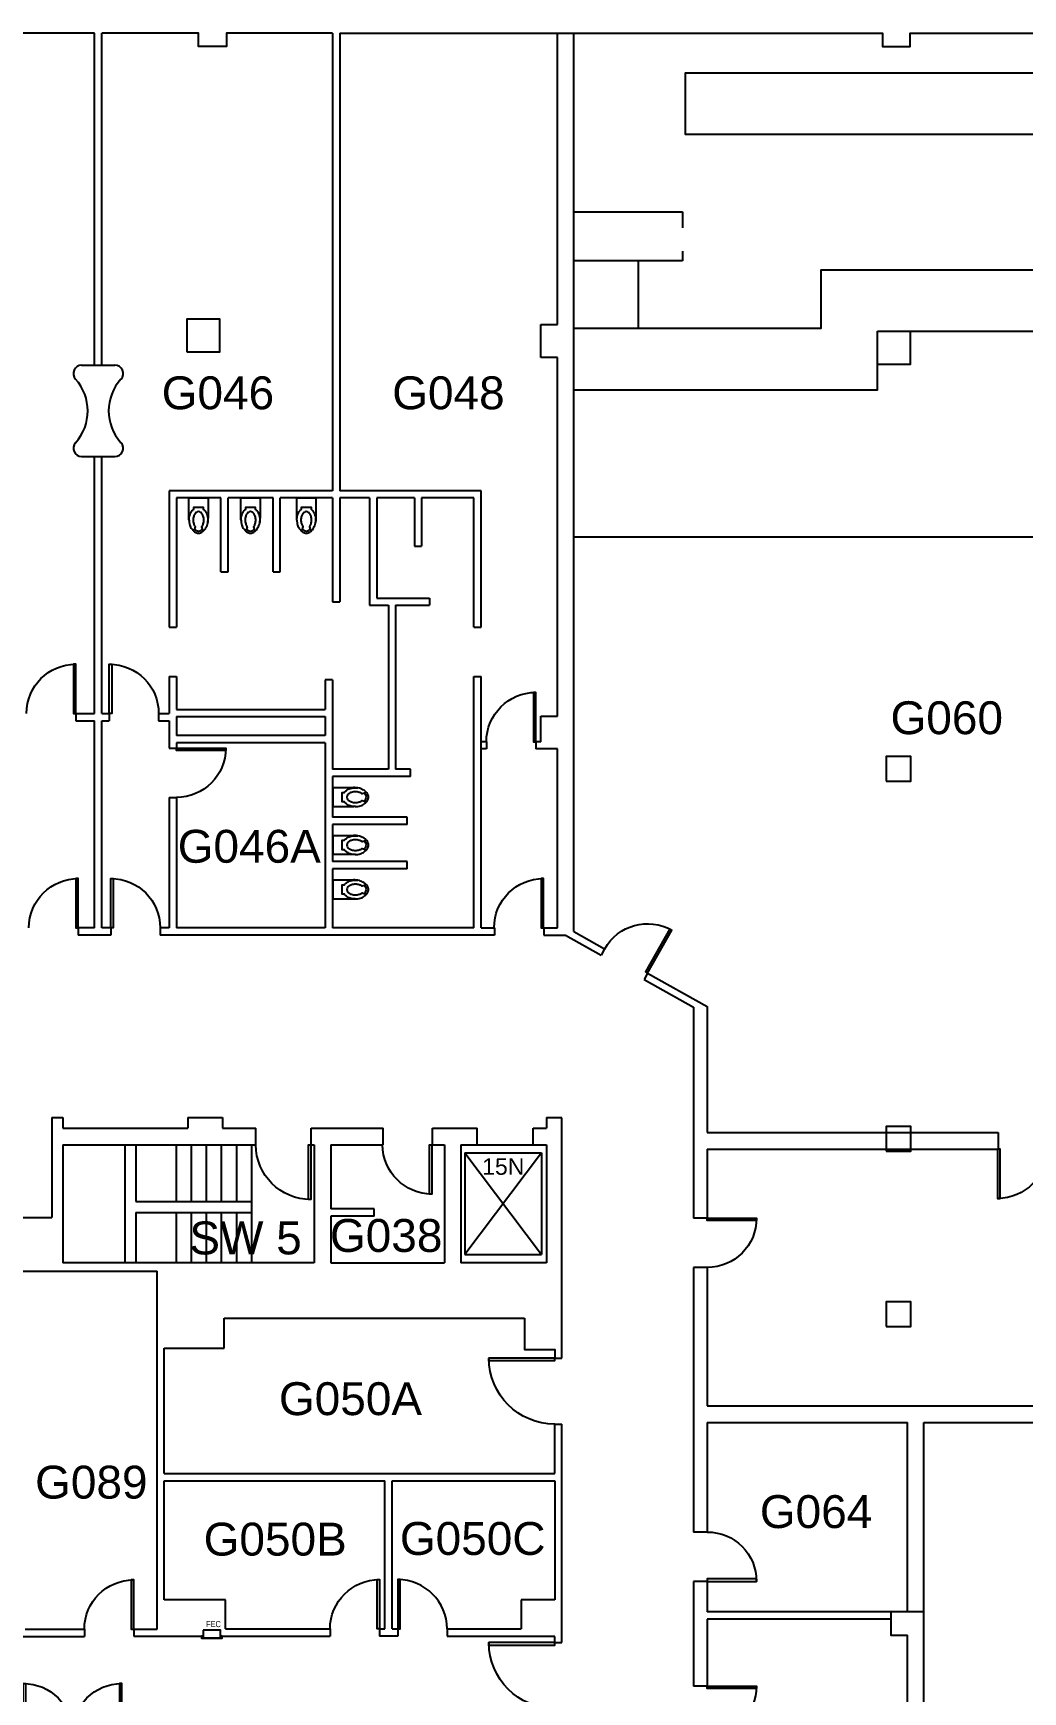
# Model space of a CAD drawing. Header units: inches. Extents: x -115 to 5677, y -261 to 4726.
# Drawn here: x 2818 to 3540, y 2773 to 3983 of the extents above; entities that cross this region are included whole.
import ezdxf

# ---------------------------------------------------------------- set-up
doc = ezdxf.new("R2010")
doc.units = ezdxf.units.IN
doc.header["$LTSCALE"] = 96
doc.header["$MEASUREMENT"] = 0
doc.layers.get('0').update_dxf_attribs({"linetype": 'CONTINUOUS'})
for name, color, linetype in [('A-ANNO-ROOM', 4, 'CONTINUOUS'), ('A-ANNO-TEXT', 4, 'CONTINUOUS'), ('A-DOOR', 2, 'CONTINUOUS'), ('A-FLOR-EVTR', 1, 'CONTINUOUS'), ('A-FLOR-PFIX', 2, 'CONTINUOUS'), ('A-FLOR-STRS', 2, 'CONTINUOUS'), ('A-WALL-FULL', 6, 'CONTINUOUS')]:
    doc.layers.add(name, color=color, linetype=linetype)
doc.styles.add('ARIAL', font='arial.ttf')
doc.styles.add('PE_Notes', font='ARIALN.TTF')

# ---------------------------------------------------------------- blocks, each defined once
blk = doc.blocks.new('WC')
for p, q in [((-3.603083, -23.831759), (-3.603083, -23.831759)), ((-2.504894, -21.068753), (-2.504894, -21.068753))]:
    blk.add_line(p, q)
for points in [[(-6.93083, -16.399601, -0.022673), (-7, -14.875), (-7, 0), (-3.020761, 0), (0, 0), (3.020761, 0), (7, 0), (7, -14.875)], [(-6.937926, -16.211212, -0.074934), (-6.387938, -12.562014, -0.085426), (-4.920528, -9.670474, -0.066386), (-3.550098, -8.264603), (-3.550098, -6.711212), (3.449902, -6.711212), (3.449902, -8.264603, -0.066386), (4.820333, -9.670474, -0.085426), (6.287743, -12.562014, -0.111314), (6.709134, -17.991061)], [(3.991504, -23.722377, -0.562484), (3.158962, -23.529526), (2.424162, -21.300368, -0.238976), (2.492058, -20.853364, 0.08035), (3.421006, -18.976205, 0.074934), (3.837731, -16.211212, 0.074934), (3.421006, -13.446218, 0.085426), (2.414145, -11.462194, 0.066386), (1.597345, -10.624271, 0.330534), (-1.69754, -10.624271, 0.066386), (-2.51434, -11.462194, 0.085426), (-3.521201, -13.446218, 0.074934), (-3.937926, -16.211212, 0.074934), (-3.521201, -18.976205, 0.08035), (-2.592253, -20.853364, -0.238976), (-2.524357, -21.300368), (-3.250575, -23.503493, -0.549653), (-4.069149, -23.710095)], [(-4.023967, -23.748064, 0.06085), (-2.498761, -25.015482, 0.143932), (0, -25.75)], [(-2.976493, -22.67201, 0.063273), (-1.687041, -23.754089, 0.143932), (0, -24.25)], [(0, -25.75, 0.143932), (2.498761, -25.015482, 0.107177), (4.949747, -22.564786, 0.077997), (6.431696, -19.212481, 0.065232), (7, -14.875)], [(0, -24.25, 0.143932), (1.687041, -23.754089, 0.059203), (2.902316, -22.750942)]]:
    blk.add_lwpolyline(points, format="xyb")
for centre, radius, start, end in [((5.443363, -16.211212), 12.38129, 180, 197.141641), ((2.746106, -17.043143), 9.558648, 197.141641, 216.672481), ((1.035634, -18.316811), 7.426057, 216.672481, 226.574161)]:
    blk.add_arc(centre, radius, start, end)
blk = doc.blocks.new('*U19')
for p, q in [((0, 0), (0, 0)), ((-36, 0), (-36, 0))]:
    blk.add_line(p, q)
blk.add_lwpolyline([(0, 0), (0, 36), (-1.75, 36), (-1.75, 0)], close=True)
blk.add_arc((0, 0), 36, 90, 180)
blk = doc.blocks.new('*U22')
for p, q in [((0, 0), (0, 0)), ((36, 0), (36, 0))]:
    blk.add_line(p, q)
blk.add_lwpolyline([(0, 0), (0, 36), (1.75, 36), (1.75, 0)], close=True)
blk.add_arc((0, 0), 36, 0, 90)
blk = doc.blocks.new('*U43')
for p, q in [((0, 0), (0, 0)), ((36, 0), (36, 0))]:
    blk.add_line(p, q)
blk.add_lwpolyline([(0, 0), (0, 36), (1.75, 36), (1.75, 0)], close=True)
blk.add_arc((0, 0), 36, 0, 90)
blk = doc.blocks.new('*U14')
for p, q in [((0, 0), (0, 0)), ((-36, 0), (-36, 0))]:
    blk.add_line(p, q)
blk.add_lwpolyline([(0, 0), (0, -36), (-1.75, -36), (-1.75, 0)], close=True)
blk.add_arc((0, 0), 36, 180, 270)
blk = doc.blocks.new('*U20')
for p, q in [((0, 0), (0, 0)), ((36, 0), (36, 0))]:
    blk.add_line(p, q)
blk.add_lwpolyline([(0, 0), (0, -36), (1.75, -36), (1.75, 0)], close=True)
blk.add_arc((0, 0), 36, 270, 0)
blk = doc.blocks.new('*U15')
for p, q in [((0, 0), (0, 0)), ((-36, 0), (-36, 0))]:
    blk.add_line(p, q)
blk.add_lwpolyline([(0, 0), (0, -36), (-1.75, -36), (-1.75, 0)], close=True)
blk.add_arc((0, 0), 36, 180, 270)
blk = doc.blocks.new('*U54')
for p, q in [((0, 0), (0, 0)), ((-48, 0), (-48, 0))]:
    blk.add_line(p, q)
blk.add_lwpolyline([(0, 0), (0, -48), (-1.75, -48), (-1.75, 0)], close=True)
blk.add_arc((0, 0), 48, 180, 270)
blk = doc.blocks.new('*U38')
for p, q in [((0, 0), (0, 0)), ((-36, 0), (-36, 0))]:
    blk.add_line(p, q)
blk.add_lwpolyline([(0, 0), (0, 36), (-1.75, 36), (-1.75, 0)], close=True)
blk.add_arc((0, 0), 36, 90, 180)
blk = doc.blocks.new('*U55')
for p, q in [((0, 0), (0, 0)), ((-40, 0), (-40, 0))]:
    blk.add_line(p, q)
blk.add_lwpolyline([(0, 0), (0, 40), (-1.75, 40), (-1.75, 0)], close=True)
blk.add_arc((0, 0), 40, 90, 180)
blk = doc.blocks.new('fire-valvecab')
blk.add_lwpolyline([(-8.5, 1.75), (-0.25, 1.75), (-0.25, 20.25), (-8.5, 20.25)], close=True)
blk.add_lwpolyline([(-2, 1.75), (-2, 0), (0, 0), (0, 22), (-2, 22), (-2, 20.25)])
blk = doc.blocks.new('*U16')
for p, q in [((0, 0), (0, 0)), ((-48, 0), (-48, 0))]:
    blk.add_line(p, q)
blk.add_lwpolyline([(0, 0), (0, -48), (-1.75, -48), (-1.75, 0)], close=True)
blk.add_arc((0, 0), 48, 180, 270)

msp = doc.modelspace()

# ---------------------------------------------------------------- linework, layer by layer
at = {"layer": 'A-DOOR'}
for points in [[(3070.6, 2818.9), (3068.9, 2818.9), (3068.9, 2854.9), (3070.6, 2854.9)], [(3083.9, 2818.9), (3085.6, 2818.9), (3085.6, 2854.9), (3083.9, 2854.9)]]:
    msp.add_lwpolyline(points, close=True, dxfattribs=at)
at = {"layer": 'A-DOOR', "extrusion": (0, 0, -1)}
msp.add_arc((-3070.6, 2818.9), 36, 0, 90, dxfattribs=at)
at = {"layer": 'A-DOOR'}
msp.add_arc((3083.9, 2818.9), 36, 0, 90, dxfattribs=at)
at = {"layer": 'A-FLOR-EVTR'}
for p, q in [((3132.9, 3166.2), (3188.9, 3166.2)), ((3132.9, 3166.2), (3132.9, 3092)), ((3188.9, 3166.2), (3132.9, 3092)), ((3132.9, 3166.2), (3188.9, 3092)), ((3188.9, 3166.2), (3188.9, 3092)), ((3132.9, 3092), (3188.9, 3092))]:
    msp.add_line(p, q, dxfattribs=at)
at = {"layer": 'A-FLOR-STRS'}
for p, q in [((2922.5, 3130.8), (2922.5, 3172.2)), ((2933.5, 3130.8), (2933.5, 3172.2)), ((2944.5, 3130.8), (2944.5, 3172.2)), ((2955.5, 3130.8), (2955.5, 3172.2)), ((2966.5, 3130.8), (2966.5, 3172.2)), ((2977.5, 3130.8), (2977.5, 3172.2)), ((2922.5, 3086), (2922.5, 3122.9)), ((2933.5, 3086), (2933.5, 3122.9)), ((2944.5, 3086), (2944.5, 3122.9)), ((2955.5, 3086), (2955.5, 3122.9)), ((2966.5, 3086), (2966.5, 3122.9)), ((2977.5, 3086), (2977.5, 3122.9))]:
    msp.add_line(p, q, dxfattribs=at)
at = {"layer": 'A-WALL-FULL'}
for p, q in [((2862.9, 3741), (2862.9, 3983.4)), ((2868.2, 3741), (2868.2, 3983.4)), ((3036.4, 3983.4), (3036.4, 3649.5)), ((3041.6, 3983.4), (3041.6, 3649.5)), ((3200.4, 3770.7), (3200.4, 3983.4)), ((3212.4, 3327.8), (3212.4, 3983.4)), ((3212.4, 3853.1), (3291.7, 3853.1)), ((3291.7, 3853.1), (3291.7, 3841.4)), ((3291.7, 3817.3), (3212.4, 3817.3)), ((3259.3, 3817.3), (3259.3, 3767.8)), ((3291.7, 3824.2), (3291.7, 3817.3)), ((3188.4, 3746.7), (3188.4, 3770.7)), ((3188.4, 3770.7), (3200.4, 3770.7)), ((3433.9, 3765.9), (3604.9, 3765.9)), ((2853.4, 3741), (2877.7, 3741)), ((3200.4, 3746.7), (3188.4, 3746.7)), ((3200.4, 3485), (3200.4, 3746.7)), ((2853.4, 3674.4), (2877.7, 3674.4)), ((2862.9, 3486.9), (2862.9, 3674.4)), ((2868.2, 3486.9), (2868.2, 3674.4)), ((3036.4, 3649.5), (2917.3, 3649.5)), ((2917.3, 3649.5), (2917.3, 3549.8)), ((2955, 3644.3), (2922.5, 3644.3)), ((2922.5, 3644.3), (2922.5, 3549.8)), ((2955, 3590.2), (2955, 3644.3)), ((2993, 3644.3), (2960.2, 3644.3)), ((2960.2, 3590.2), (2960.2, 3644.3)), ((2993, 3590.2), (2993, 3644.3)), ((3036.4, 3644.3), (2998.3, 3644.3)), ((2998.3, 3590.2), (2998.3, 3644.3)), ((3036.4, 3644.3), (3036.4, 3568.5)), ((3144.7, 3649.5), (3041.6, 3649.5)), ((3063.4, 3644.3), (3041.6, 3644.3)), ((3041.6, 3644.3), (3041.6, 3568.5)), ((3063.4, 3644.3), (3063.4, 3565.9)), ((3096.1, 3644.3), (3068.7, 3644.3)), ((3068.7, 3644.3), (3068.7, 3571.1)), ((3096.1, 3644.3), (3096.1, 3608.9)), ((3101.3, 3644.3), (3101.3, 3608.9)), ((3139.4, 3644.3), (3101.3, 3644.3)), ((3139.4, 3549.8), (3139.4, 3644.3)), ((3144.7, 3549.8), (3144.7, 3649.5)), ((3096.1, 3608.9), (3101.3, 3608.9)), ((2955, 3590.2), (2960.2, 3590.2)), ((2993, 3590.2), (2998.3, 3590.2)), ((3068.7, 3571.1), (3107, 3571.1)), ((3107, 3571.1), (3107, 3565.9)), ((3036.4, 3568.5), (3041.6, 3568.5)), ((3063.4, 3565.9), (3077.1, 3565.9)), ((3077.1, 3565.9), (3077.1, 3446.2)), ((3082.3, 3565.9), (3107, 3565.9)), ((3082.3, 3565.9), (3082.3, 3446.2)), ((2917.3, 3549.8), (2922.5, 3549.8)), ((3139.4, 3549.8), (3144.7, 3549.8)), ((2917.3, 3513.8), (2922.5, 3513.8)), ((2917.3, 3513.8), (2917.3, 3486.9)), ((2922.5, 3513.8), (2922.5, 3489.8)), ((3036.3, 3511.5), (3031, 3511.5)), ((3031, 3511.5), (3031, 3489.8)), ((3036.3, 3511.5), (3036.3, 3446.2)), ((3139.4, 3330.5), (3139.4, 3513.8)), ((3139.4, 3513.8), (3144.7, 3513.8)), ((3144.7, 3330.5), (3144.7, 3513.8)), ((2849.2, 3486.9), (2849.2, 3481.6)), ((2849.2, 3486.9), (2862.9, 3486.9)), ((2868.2, 3486.9), (2873.6, 3486.9)), ((2873.6, 3486.9), (2873.6, 3481.6)), ((2909.6, 3486.9), (2917.3, 3486.9)), ((2909.6, 3486.9), (2909.6, 3481.6)), ((2922.5, 3489.8), (3031, 3489.8)), ((2849.2, 3481.6), (2862.9, 3481.6)), ((2862.9, 3330.5), (2862.9, 3481.6)), ((2868.2, 3481.6), (2873.6, 3481.6)), ((2868.2, 3330.5), (2868.2, 3481.6)), ((2909.6, 3481.6), (2917.3, 3481.6)), ((2917.3, 3481.6), (2917.3, 3461.6)), ((2922.5, 3484.6), (2922.5, 3470.8)), ((2922.5, 3484.6), (3031, 3484.6)), ((3031, 3484.6), (3031, 3470.8)), ((3188.4, 3466.3), (3188.4, 3485)), ((3188.4, 3485), (3200.4, 3485)), ((3031, 3470.8), (2922.5, 3470.8)), ((2922.5, 3465.6), (2922.5, 3461.6)), ((3031, 3465.6), (2922.5, 3465.6)), ((3031, 3465.6), (3031, 3330.5)), ((3148.6, 3466.3), (3144.7, 3466.3)), ((3148.6, 3466.3), (3148.6, 3461)), ((3188.4, 3466.3), (3184.6, 3466.3)), ((3184.6, 3466.3), (3184.6, 3461)), ((2917.3, 3461.6), (2922.5, 3461.6)), ((3148.6, 3461), (3144.7, 3461)), ((3200.4, 3461), (3184.6, 3461)), ((3200.4, 3330.5), (3200.4, 3461)), ((3077.1, 3446.2), (3036.3, 3446.2)), ((3036.3, 3440.9), (3036.3, 3411.2)), ((3093.3, 3440.9), (3036.3, 3440.9)), ((3093.3, 3446.2), (3082.3, 3446.2)), ((3093.3, 3440.9), (3093.3, 3446.2)), ((2917.3, 3425.6), (2922.5, 3425.6)), ((2917.3, 3425.6), (2917.3, 3330.5)), ((2922.5, 3425.6), (2922.5, 3330.5)), ((3090.7, 3411.2), (3036.3, 3411.2)), ((3036.3, 3405.9), (3036.3, 3378.8)), ((3090.7, 3405.9), (3036.3, 3405.9)), ((3090.7, 3405.9), (3090.7, 3411.2)), ((3090.7, 3378.8), (3036.3, 3378.8)), ((3090.7, 3373.5), (3090.7, 3378.8)), ((3036.3, 3373.5), (3036.3, 3330.5)), ((3090.7, 3373.5), (3036.3, 3373.5)), ((2862.9, 3330.5), (2851, 3330.5)), ((2851, 3330.5), (2851, 3325.2)), ((2874.7, 3330.5), (2868.2, 3330.5)), ((2874.7, 3330.5), (2874.7, 3325.2)), ((2917.3, 3330.5), (2910.7, 3330.5)), ((2910.7, 3330.5), (2910.7, 3325.2)), ((3031, 3330.5), (2922.5, 3330.5)), ((3139.4, 3330.5), (3036.3, 3330.5)), ((3144.7, 3330.5), (3154.4, 3330.5)), ((3154.4, 3330.5), (3154.4, 3325.2)), ((3190.4, 3330.5), (3200.4, 3330.5)), ((3190.4, 3330.5), (3190.4, 3325.2)), ((2874.7, 3325.2), (2851, 3325.2)), ((3154.4, 3325.2), (2910.7, 3325.2)), ((3190.4, 3325.2), (3206.3, 3325.2)), ((3206.3, 3325.2), (3232.3, 3310.6)), ((3212.4, 3327.8), (3234.8, 3315.2)), ((3234.8, 3315.2), (3232.3, 3310.6)), ((3266.2, 3297.5), (3263.6, 3292.9)), ((3263.6, 3292.9), (3299.6, 3272.6)), ((3266.2, 3297.5), (3309.6, 3273)), ((3299.6, 3272.6), (3299.6, 3118.6)), ((3309.6, 3273), (3309.6, 3181.1)), ((2831.6, 3192.2), (2839.6, 3192.2)), ((2831.6, 3192.2), (2831.6, 3119)), ((2839.6, 3192.2), (2839.6, 3184.2)), ((2839.6, 3184.2), (2930.8, 3184.2)), ((2930.8, 3192.2), (2956.1, 3192.2)), ((2930.8, 3192.2), (2930.8, 3184.2)), ((2956.1, 3192.2), (2956.1, 3184.2)), ((2956.1, 3184.2), (2980.5, 3184.2)), ((2980.5, 3172.2), (2980.5, 3184.2)), ((3020.8, 3184.2), (3073.2, 3184.2)), ((3020.8, 3172.2), (3020.8, 3184.2)), ((3073.2, 3172.2), (3073.2, 3184.2)), ((3109.2, 3172.2), (3109.2, 3184.2)), ((3109.2, 3184.2), (3141.8, 3184.2)), ((3141.8, 3172.2), (3141.8, 3184.2)), ((3182.8, 3184.2), (3192.4, 3184.2)), ((3182.8, 3172.2), (3182.8, 3184.2)), ((3192.4, 3192.2), (3192.4, 3184.2)), ((3192.4, 3192.2), (3203.6, 3192.2)), ((3203.6, 3016.4), (3203.6, 3191.9)), ((2839.6, 3172.2), (2839.6, 3086)), ((2885, 3172.2), (2885, 3086)), ((2893, 3172.2), (2893, 3130.8)), ((3023.1, 3172.2), (3023.1, 3086)), ((3035.1, 3172.2), (3035.1, 3125.4)), ((3035.1, 3172.2), (3073.2, 3172.2)), ((3109.2, 3172.2), (3118, 3172.2)), ((3118, 3172.2), (3118, 3086)), ((3130, 3172.2), (3130, 3086)), ((3192.4, 3172.2), (3192.4, 3086)), ((3309.6, 3181.1), (3521.7, 3181.1)), ((3521.7, 3181.1), (3521.7, 3169.1)), ((3309.6, 3169.1), (3309.6, 3118.6)), ((3309.6, 3169.1), (3521.7, 3169.1)), ((2893, 3130.8), (2977.5, 3130.8)), ((2893, 3122.8), (2893, 3086)), ((2893, 3122.8), (2977.5, 3122.8)), ((2977.5, 3122.8), (2977.5, 3130.8)), ((3066.7, 3125.4), (3035.1, 3125.4)), ((3066.7, 3120.2), (3066.7, 3125.4)), ((2777.1, 3119), (2831.6, 3119)), ((3035.1, 3120.2), (3035.1, 3086)), ((3066.7, 3120.2), (3035.1, 3120.2)), ((3309.6, 3118.6), (3299.6, 3118.6)), ((2747.1, 3079.9), (2908.4, 3079.9)), ((3023.1, 3086), (2839.6, 3086)), ((2908.4, 2818.7), (2908.4, 3079.9)), ((3035.1, 3086), (3118, 3086)), ((3192.4, 3086), (3130, 3086)), ((3309.6, 3082.6), (3299.6, 3082.6)), ((3299.6, 3082.6), (3299.6, 2889.6)), ((3309.6, 3082.6), (3309.6, 2981.6)), ((2957.4, 3023.7), (2957.4, 3045.7)), ((2957.4, 3045.7), (3176.4, 3045.7)), ((2913.6, 3023.7), (2957.4, 3023.7)), ((2913.6, 2932.2), (2913.6, 3023.7)), ((3198.4, 3016.4), (3203.6, 3016.4)), ((3309.6, 2981.6), (3748.4, 2981.6)), ((3198.4, 2932.2), (3198.4, 2968.4)), ((3198.4, 2968.4), (3203.6, 2968.4)), ((3198.4, 2932.2), (3198.4, 2968.4)), ((3203.6, 2808.9), (3203.6, 2968.4)), ((3309.6, 2969.6), (3309.6, 2889.6)), ((3309.6, 2969.6), (3455.6, 2969.6)), ((3467.6, 2969.6), (3736.4, 2969.6)), ((2913.6, 2932.2), (3198.4, 2932.2)), ((2913.6, 2926.9), (3074.6, 2926.9)), ((2913.6, 2840.1), (2913.6, 2926.9)), ((3074.6, 2818.9), (3074.6, 2926.9)), ((3079.9, 2818.9), (3079.9, 2926.9)), ((3079.9, 2926.9), (3198.4, 2926.9)), ((3198.4, 2926.9), (3198.4, 2840.1)), ((3309.6, 2889.6), (3299.6, 2889.6)), ((3309.6, 2853.6), (3299.6, 2853.6)), ((3299.6, 2853.6), (3299.6, 2777.2)), ((3309.6, 2853.6), (3309.6, 2831.3)), ((2958.4, 2840.1), (2913.6, 2840.1)), ((2958.4, 2818.9), (2958.4, 2840.1)), ((3198.4, 2840.1), (3174, 2840.1)), ((3174, 2840.1), (3174, 2818.9)), ((3467.6, 2831.3), (3309.6, 2831.3)), ((3309.6, 2826), (3309.6, 2777.2)), ((3443.5, 2826), (3309.6, 2826)), ((2800.6, 2813.4), (2855.4, 2813.4)), ((2812.2, 2818.7), (2855.4, 2818.7)), ((2855.4, 2818.7), (2855.4, 2813.4)), ((2891.4, 2818.7), (2891.4, 2813.7)), ((2891.4, 2818.7), (2908.4, 2818.7)), ((2891.4, 2813.7), (2942, 2813.7)), ((2954.7, 2813.7), (3034.6, 2813.7)), ((2958.4, 2818.9), (3034.6, 2818.9)), ((3034.6, 2818.9), (3034.6, 2813.7)), ((3070.6, 2818.9), (3074.6, 2818.9)), ((3070.6, 2818.9), (3070.6, 2813.7)), ((3083.9, 2813.7), (3070.6, 2813.7)), ((3079.9, 2818.9), (3083.9, 2818.9)), ((3083.9, 2818.9), (3083.9, 2813.7)), ((3119.9, 2818.9), (3174, 2818.9)), ((3119.9, 2818.9), (3119.9, 2813.7)), ((3119.9, 2813.7), (3198.4, 2813.7)), ((3198.4, 2808.9), (3198.4, 2813.4)), ((3198.4, 2808.9), (3203.6, 2808.9)), ((3309.6, 2777.2), (3299.6, 2777.2))]:
    msp.add_line(p, q, dxfattribs=at)
for points in [[(2862.9, 3983.4), (2705.7, 3983.4), (2705.7, 3973.6), (2698.2, 3973.6)], [(3036.4, 3983.4), (2959.1, 3983.4), (2959.1, 3973.6), (2938.7, 3973.6), (2938.7, 3983.4), (2868.2, 3983.4)], [(3041.6, 3983.4), (3437.4, 3983.4), (3437.4, 3973.6), (3457.7, 3973.6), (3457.7, 3983.4), (3787.5, 3983.4), (3787.5, 3973.6), (3807.8, 3973.6), (3807.8, 3983.4), (3887.7, 3983.4), (3887.7, 3973.6), (3908.1, 3973.6), (3908.1, 3983.4), (4101.4, 3983.4)], [(3732.4, 3615.6), (3651.2, 3615.6), (3651.2, 3954.2), (3293.6, 3954.2), (3293.6, 3909.6), (3601.4, 3909.6), (3601.4, 3870.2), (3580.8, 3870.2), (3580.8, 3846.4), (3599.8, 3846.4), (3599.8, 3810.3), (3392.6, 3810.3), (3392.6, 3767.8), (3212.4, 3767.8)], [(3212.4, 3723.1), (3433.9, 3723.1), (3433.9, 3765.9)], [(3604.9, 3765.9), (3604.9, 3615.6), (3212.4, 3615.6)], [(3433.9, 3741.9), (3457.9, 3741.9), (3457.9, 3765.9)], [(2839.6, 3172.2), (2980.5, 3172.2)], [(3020.8, 3172.2), (3023.1, 3172.2)], [(3130, 3172.2), (3192.4, 3172.2)], [(3176.4, 3045.7), (3176.4, 3022.9), (3198.4, 3022.9), (3198.4, 3016.4)], [(3455.6, 2831.3), (3455.6, 2969.6)], [(3467.6, 2711.4), (3467.6, 2969.6)], [(3443.5, 2831.3), (3443.5, 2814.4), (3455.6, 2814.4)], [(3455.6, 2711.4), (3455.6, 2814.4)]]:
    msp.add_lwpolyline(points, dxfattribs=at)
for points in [[(2930.1, 3750.7), (2954.1, 3750.7), (2954.1, 3774.7), (2930.1, 3774.7)], [(3440.1, 3437.6), (3458.1, 3437.6), (3458.1, 3455.6), (3440.1, 3455.6)], [(3440.1, 3167.6), (3458.1, 3167.6), (3458.1, 3185.6), (3440.1, 3185.6)], [(3440.1, 3039.6), (3458.1, 3039.6), (3458.1, 3057.6), (3440.1, 3057.6)]]:
    msp.add_lwpolyline(points, close=True, dxfattribs=at)
for centre, radius, start, end in [((2853.4, 3735), 6, 90, 222.2292), ((2877.7, 3735), 6, 317.7708, 90), ((2823.3, 3707.7), 34.6, 317.7708, 42.2292), ((2907.7, 3707.7), 34.6, 137.7708, 222.2292), ((2853.4, 3680.4), 6, 137.7708, 270), ((2877.7, 3680.4), 6, 270, 42.2292)]:
    msp.add_arc(centre, radius, start, end, dxfattribs=at)

# ---------------------------------------------------------------- block references
at = {"layer": 'A-DOOR'}
for name, p, xscale, rotation in [('*U15', (2849.2, 3486.9), -1, 180), ('*U20', (2873.6, 3486.9), -1, 180), ('*U15', (3184.6, 3466.3), -1, 180), ('*U19', (2922.5, 3461.6), -1, 270), ('*U15', (2851, 3330.5), -1, 180), ('*U20', (2874.7, 3330.5), -1, 180), ('*U14', (3190.2, 3330.5), -1, 180), ('*U15', (3266.2, 3297.5), -0.9999999999999996, 150.5657682483615), ('*U55', (3020.5, 3172.2), -1, 180), ('*U38', (3108.9, 3172.2), -1, 180), ('*U43', (3521.4, 3169.1), -1, 180), ('*U19', (3309.6, 3118.6), -1, 270), ('*U16', (3198.4, 3016.4), -1, 270), ('*U22', (3309.6, 2853.6), -1, 270), ('*U15', (2891.4, 2818.7), -1, 180), ('*U54', (3198.4, 2808.9), -1, 270), ('*U20', (2810.8, 2743.1), -1, 180), ('*U15', (2882.8, 2743.1), -1, 180), ('*U19', (3309.6, 2777.2), -1, 270)]:
    msp.add_blockref(name, p, dxfattribs=dict(at, xscale=xscale, rotation=rotation))
at = {"layer": 'A-FLOR-PFIX'}
for p in [(2938.7, 3644.3), (2976.6, 3644.3), (3017.3, 3644.3)]:
    msp.add_blockref('WC', p, dxfattribs=at)
at = {"layer": 'A-FLOR-PFIX', "rotation": 90}
for p in [(3036.8, 3425.9), (3036.8, 3390.9), (3036.8, 3358.5)]:
    msp.add_blockref('WC', p, dxfattribs=at)
at = {"layer": 'A-WALL-FULL', "xscale": 0.6814278133115295, "yscale": 0.6814278133115295, "zscale": 0.6814278133115295, "rotation": 270}
msp.add_blockref('fire-valvecab', (2940.9, 2812.2), dxfattribs=at)

# ---------------------------------------------------------------- texts
at = {"layer": 'A-ANNO-ROOM', "style": 'ARIAL'}
for s, p in [('G046', (2911.8, 3708.9)), ('G048', (3079.9, 3708.9)), ('G060', (3443.3, 3471.8)), ('G046A', (2923.5, 3378)), ('SW 5', (2932, 3092.2)), ('G038', (3034.5, 3094)), ('G050A', (2997.3, 2974.9)), ('G089', (2819.5, 2914)), ('G064', (3348, 2892.5)), ('G050B', (2942.4, 2872.4)), ('G050C', (3085.5, 2872.9))]:
    msp.add_text(s, height=24, dxfattribs=at).set_placement(p)
at = {"layer": 'A-ANNO-TEXT', "insert": (3160.9, 3156.2), "char_height": 12, "width": 38.515, "attachment_point": 5, "style": 'ARIAL'}
msp.add_mtext('15N', dxfattribs=at)
at = {"layer": 'A-WALL-FULL', "insert": (2944.2, 2824.7), "char_height": 18, "width": 13.554, "attachment_point": 1, "style": 'PE_Notes'}
msp.add_mtext('{\\H0.25x;FEC} ', dxfattribs=at)

doc.saveas('drawing.dxf')
